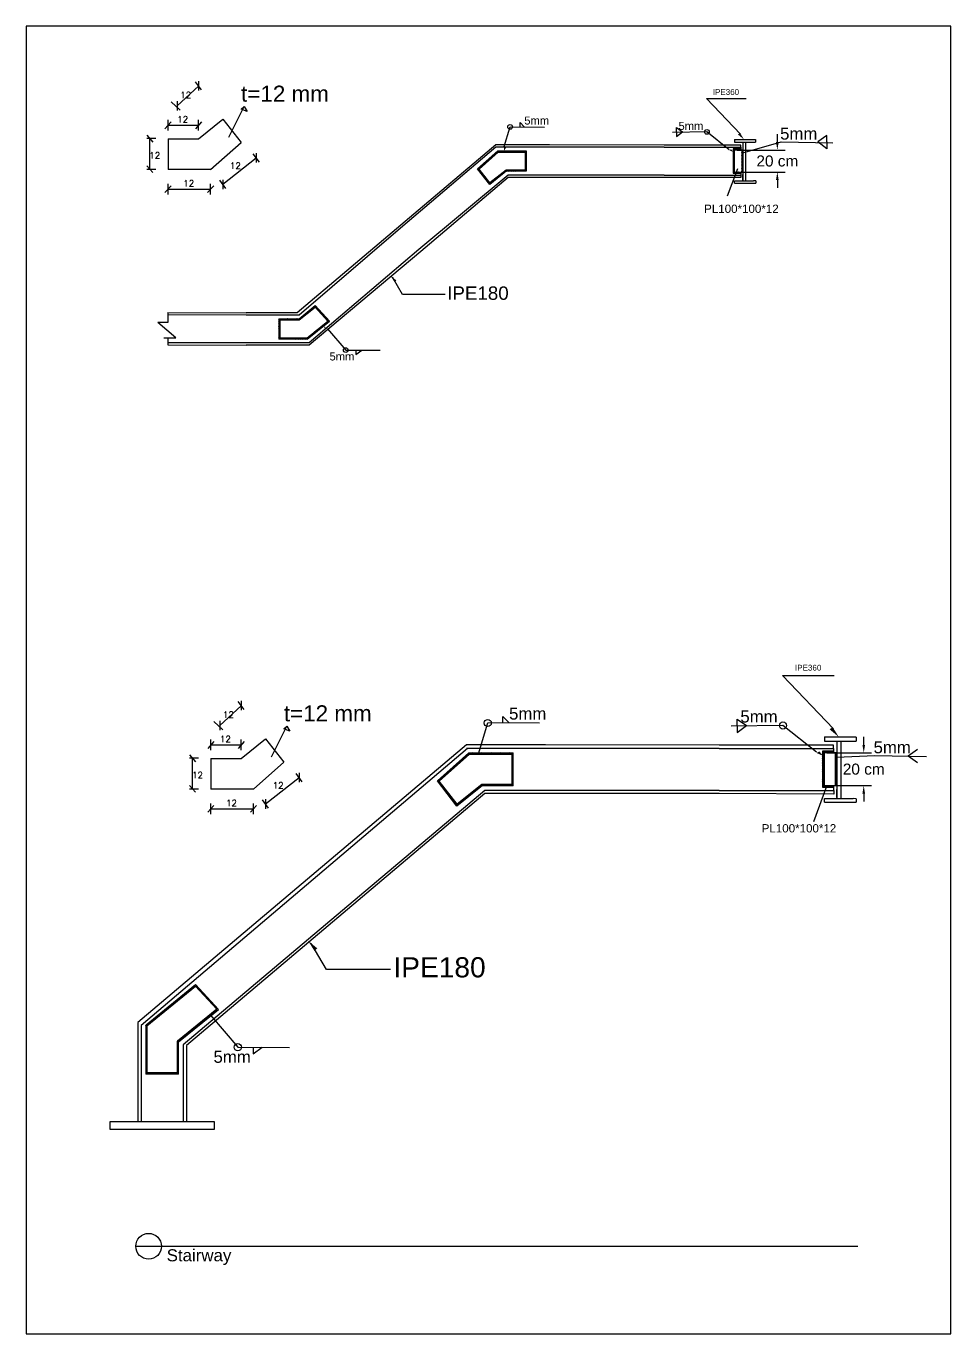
# Model space of a CAD drawing. Header units: metres. Extents: x 158 to 495, y 93 to 262.
# Drawn here: x 361.11 to 382.11, y 145.5 to 175.2 of the extents above; entities that cross this region are included whole.
import ezdxf
from ezdxf.enums import TextEntityAlignment as Align

# ---------------------------------------------------------------- set-up
doc = ezdxf.new("R2010")
doc.units = ezdxf.units.M
doc.header["$MEASUREMENT"] = 0
doc.styles.add('ROMANC', font='romanc', dxfattribs={"height": 0.1})
doc.styles.get("Standard").update_dxf_attribs({"font": 'arial.ttf'})
doc.dimstyles.get("Standard").update_dxf_attribs({"dimtxt": 0.18, "dimasz": 0.18, "dimexe": 0.18, "dimexo": 0.0625, "dimgap": 0.09, "dimtad": 0, "dimtih": 1, "dimtoh": 1, "dimdec": 4, "dimzin": 0, "dimdsep": 46, "dimtxsty": 'Standard', "dimcen": 0.09, "dimadec": 0, "dimazin": 0, "dimtfac": 1, "dimtdec": 4, "dimtofl": 0, "dimtmove": 0, "dimatfit": 3, "dimfxl": 1, "dimtolj": 1, "dimtzin": 0, "dimarcsym": 0})
pattern_1 = [(45, (113.962227, 83.890114), (-0.00883883476, 0.00883883476), []), (135, (113.962227, 83.890114), (-0.0265165043, 0.00883883476), [0.03125, -0.01875])]

# ---------------------------------------------------------------- blocks, each defined once
blk = doc.blocks.new('*D121')
at = {"color": 0, "lineweight": -2, "transparency": 16777216}
for p, q in [((380.134, 158.876), (380.133, 159.056)), ((379.295, 158.696), (380.314, 158.696)), ((379.295, 157.95), (380.314, 157.95)), ((380.134, 157.77), (380.134, 157.59))]:
    blk.add_line(p, q, dxfattribs=at)
at = {"color": 0, "transparency": 16777216}
for points in [[(380.164, 158.876), (380.104, 158.876), (380.134, 158.696)], [(380.164, 157.77), (380.104, 157.77), (380.134, 157.95)]]:
    blk.add_solid(points, dxfattribs=at)
at = {"layer": 'Defpoints', "color": 0, "transparency": 16777216}
for p in [(379.232, 158.696), (379.232, 157.95), (380.134, 157.95)]:
    blk.add_point(p, dxfattribs=at)
at = {"color": 0, "transparency": 16777216, "insert": (380.134, 158.323), "char_height": 0.18, "attachment_point": 5}
blk.add_mtext('\\A1;{\\H1.38889x;20 cm}', dxfattribs=at)
blk = doc.blocks.new('*D124')
at = {"color": 0, "lineweight": -2, "transparency": 16777216}
for p, q in [((378.172, 172.564), (378.172, 172.744)), ((377.256, 172.384), (378.352, 172.384)), ((377.256, 171.886), (378.352, 171.886)), ((378.172, 171.706), (378.172, 171.526))]:
    blk.add_line(p, q, dxfattribs=at)
at = {"color": 0, "transparency": 16777216}
for points in [[(378.202, 172.564), (378.142, 172.564), (378.172, 172.384)], [(378.202, 171.706), (378.142, 171.706), (378.172, 171.886)]]:
    blk.add_solid(points, dxfattribs=at)
at = {"layer": 'Defpoints', "color": 0, "transparency": 16777216}
for p in [(377.194, 172.384), (377.194, 171.886), (378.172, 171.886)]:
    blk.add_point(p, dxfattribs=at)
at = {"color": 0, "transparency": 16777216, "insert": (378.172, 172.135), "char_height": 0.18, "attachment_point": 5}
blk.add_mtext('\\A1;{\\H1.38889x;20 cm}', dxfattribs=at)

msp = doc.modelspace()

# ---------------------------------------------------------------- hatches: boundary and pattern name
h = msp.add_hatch()
h.set_pattern_fill('ANSI38', color=256, scale=0.1)
h.set_pattern_definition(pattern_1)
h.paths.add_polyline_path([(372.47116, 172.36427), (371.82604, 172.36427), (371.49335, 172.06902), (371.51391, 172.05517), (371.83515, 172.34027), (372.44716, 172.34027), (372.44716, 171.92747), (372.01036, 171.92747), (371.64567, 171.63774), (371.39809, 171.95238), (371.51391, 172.05517), (371.49335, 172.06902), (371.36524, 171.95531), (371.64172, 171.60395), (372.01036, 171.90347), (372.47116, 171.90347)])
h = msp.add_hatch()
h.set_pattern_fill('ANSI38', color=256, scale=0.1)
h.set_pattern_definition(pattern_1)
h.paths.add_polyline_path([(377.19381, 172.38363), (377.33955, 172.38363), (377.33955, 172.38603), (377.33953, 172.41003), (377.19381, 172.41003), (377.16981, 172.41003), (377.17132, 171.88619), (377.17132, 171.86219), (377.22686, 171.86219), (377.23575, 171.88619), (377.1939, 171.88619)])
h.paths.add_polyline_path([(377.3398, 171.88619), (377.23575, 171.88619), (377.22686, 171.86219), (377.33981, 171.86219)])
h = msp.add_hatch()
h.set_pattern_fill('ANSI38', color=256, scale=0.1)
h.set_pattern_definition(pattern_1)
h.paths.add_polyline_path([(377.38607, 172.38363), (377.36218, 172.38363), (377.36218, 171.88619), (377.38607, 171.88619)])
at = {"transparency": 33554687}
h = msp.add_hatch(dxfattribs=at)
h.set_pattern_fill('ANSI38', color=256, scale=0.1)
h.set_pattern_definition(pattern_1)
h.paths.add_polyline_path([(368.0014, 168.49931), (367.67884, 168.85067), (367.3102, 168.55115), (366.8494, 168.55115), (366.8494, 168.09035), (367.18047, 168.09035), (367.18536, 168.11435), (366.8734, 168.11435), (366.8734, 168.52715), (367.3102, 168.52715), (367.67627, 168.81798), (367.96642, 168.50193), (367.48605, 168.11435), (367.18536, 168.11435), (367.18047, 168.09035), (367.49452, 168.09035)])
h = msp.add_hatch()
h.set_pattern_fill('ANSI38', color=256, scale=0.1)
h.set_pattern_definition(pattern_1)
h.paths.add_polyline_path([(372.17535, 158.69372), (371.16691, 158.69372), (370.65887, 158.23917), (370.68164, 158.22383), (371.18067, 158.66672), (372.14835, 158.66672), (372.14835, 157.97552), (371.45715, 157.97552), (370.90419, 157.52624), (370.48947, 158.05328), (370.68164, 158.22383), (370.65887, 158.23917), (370.45356, 158.05548), (370.89686, 157.48549), (371.46674, 157.94852), (372.17474, 157.94852)])
h = msp.add_hatch()
h.set_pattern_fill('ANSI38', color=256, scale=0.1)
h.set_pattern_definition(pattern_1)
h.paths.add_polyline_path([(379.45088, 158.73176), (379.23058, 158.73176), (379.19458, 158.73176), (379.19859, 157.9496), (379.19859, 157.9136), (379.2819, 157.9136), (379.29523, 157.9496), (379.23247, 157.9496), (379.23232, 158.69576), (379.45088, 158.69576)])
h = msp.add_hatch()
h.set_pattern_fill('ANSI38', color=256, scale=0.1)
h.set_pattern_definition(pattern_1)
h.paths.add_polyline_path([(379.52071, 158.69576), (379.48471, 158.69576), (379.48471, 157.9496), (379.52071, 157.9496)])
h = msp.add_hatch()
h.set_pattern_fill('ANSI38', color=256, scale=0.1)
h.set_pattern_definition(pattern_1)
h.paths.add_polyline_path([(379.45088, 157.9496), (379.29523, 157.9496), (379.2819, 157.9136), (379.43983, 157.9136), (379.45088, 157.9136)])
h = msp.add_hatch()
h.set_pattern_fill('ANSI38', color=256, scale=0.1)
h.set_pattern_definition(pattern_1)
h.paths.add_polyline_path([(364.9608, 153.43523), (363.83736, 152.51907), (363.82739, 152.49811), (363.82739, 151.39973), (364.57259, 151.39983), (364.57259, 152.13175), (365.48307, 152.86634)])
h.paths.add_polyline_path([(364.95987, 153.39632), (365.44371, 152.86928), (364.54559, 152.14466), (364.54559, 151.42673), (363.85439, 151.42673), (363.85439, 152.49811)], flags=16)

# ---------------------------------------------------------------- linework, layer by layer
for p, q in [((361.11229, 175.19882), (361.11229, 145.49882)), ((382.11229, 175.19882), (361.11229, 175.19882)), ((382.11229, 145.49882), (382.11229, 175.19882)), ((364.54167, 173.38807), (365.02551, 173.83735)), ((365.09463, 173.75095), (364.95639, 173.93239)), ((365.02551, 173.94967), (365.02551, 173.73367)), ((364.61079, 173.29303), (364.40343, 173.48311)), ((364.54167, 173.49175), (364.54167, 173.28439)), ((377.33546, 172.74639), (376.56465, 173.55298)), ((376.56465, 173.55298), (377.46693, 173.55298)), ((365.71671, 172.67959), (366.06231, 173.37079)), ((365.99319, 173.31031), (366.06231, 173.37079)), ((366.13143, 173.25847), (365.99319, 173.31031)), ((366.06231, 173.37079), (366.13143, 173.25847)), ((364.40343, 173.02519), (364.26519, 172.86967)), ((364.33431, 172.82647), (364.33431, 173.06839)), ((364.33431, 172.94743), (365.02551, 172.94743)), ((365.09463, 173.02519), (364.95639, 172.86967)), ((365.02551, 172.63639), (365.57847, 173.08567)), ((365.02551, 172.82647), (365.02551, 173.06839)), ((365.57847, 173.08567), (365.99319, 172.55863)), ((371.96428, 172.44491), (372.10252, 172.91147)), ((372.10252, 172.91147), (372.88588, 172.90571)), ((372.33292, 172.91147), (372.33292, 173.00939)), ((372.33292, 173.00939), (372.42508, 172.91147)), ((375.88108, 172.89419), (376.01932, 172.79627)), ((375.88108, 172.79627), (375.88108, 172.89419)), ((363.85047, 172.72279), (363.98871, 172.56727)), ((364.05783, 172.64503), (363.85047, 172.64503)), ((363.91959, 171.94519), (363.91959, 172.64503)), ((364.33431, 172.63639), (364.33431, 171.94519)), ((364.33431, 172.63639), (365.02551, 172.63639)), ((365.30199, 171.94519), (365.99319, 172.55863)), ((376.57228, 172.79627), (375.78892, 172.78475)), ((375.88108, 172.79627), (375.88108, 172.69259)), ((375.88108, 172.69259), (376.01932, 172.79627)), ((377.07916, 172.39307), (376.57228, 172.79627)), ((377.20087, 172.62296), (377.633, 172.62296)), ((377.38476, 172.31999), (378.26074, 172.56875)), ((377.38607, 172.56122), (377.38607, 171.68924)), ((377.4478, 172.56122), (377.4478, 171.68924)), ((378.26074, 172.56875), (379.43578, 172.55147)), ((379.29754, 172.71563), (379.09018, 172.56875)), ((379.29754, 172.41323), (379.09018, 172.56875)), ((379.29754, 172.56875), (379.29754, 172.71563)), ((379.29754, 172.56875), (379.29754, 172.41323)), ((366.40791, 172.10935), (366.26967, 172.29943)), ((366.33879, 172.31671), (366.33879, 172.10071)), ((371.77996, 172.50251), (367.26412, 168.68939)), ((371.77996, 172.45067), (369.6142, 170.60747)), ((371.82604, 172.36427), (371.36524, 171.95531)), ((371.83515, 172.34027), (371.39809, 171.95238)), ((372.99645, 172.50251), (371.77996, 172.50251)), ((372.97804, 172.45067), (371.77996, 172.45067)), ((371.82604, 172.36427), (372.47116, 172.36427)), ((371.83515, 172.34027), (372.44716, 172.34027)), ((372.44716, 172.34027), (372.44716, 171.92747)), ((372.47116, 172.36427), (372.47116, 171.90347)), ((375.6046, 172.49675), (372.97804, 172.50251)), ((373.43884, 172.45067), (372.97804, 172.45067)), ((375.6046, 172.45067), (373.43884, 172.45067)), ((377.33951, 172.49675), (375.6046, 172.49675)), ((375.6046, 172.45067), (377.33951, 172.45067)), ((377.19381, 172.41003), (377.16981, 172.41003)), ((377.16981, 172.41003), (377.17132, 171.88619)), ((377.33955, 172.41003), (377.19381, 172.41003)), ((377.33951, 172.45067), (377.33951, 172.49675)), ((377.33951, 172.45067), (377.33955, 172.38363)), ((377.33955, 172.38603), (377.33955, 172.41003)), ((377.33955, 172.38363), (377.33955, 172.38603)), ((363.85047, 172.02295), (363.98871, 171.87607)), ((365.57847, 171.60823), (366.33879, 172.20439)), ((364.05783, 171.94519), (363.85047, 171.94519)), ((365.30199, 171.94519), (364.33431, 171.94519)), ((365.64759, 171.51319), (365.50935, 171.70327)), ((365.57847, 171.71191), (365.57847, 171.49591)), ((372.05644, 171.81131), (370.02892, 170.12363)), ((372.05644, 171.76523), (370.075, 170.08331)), ((371.64172, 171.60395), (371.36524, 171.95531)), ((371.64567, 171.63774), (371.39809, 171.95238)), ((372.01036, 171.90347), (371.64172, 171.60395)), ((372.01036, 171.92747), (371.64567, 171.63774)), ((372.44716, 171.92747), (372.01036, 171.92747)), ((372.47116, 171.90347), (372.01036, 171.90347)), ((373.02291, 171.81131), (372.05644, 171.81131)), ((372.97804, 171.76523), (372.05644, 171.76523)), ((375.6046, 171.81131), (372.97804, 171.81131)), ((375.6046, 171.76523), (372.97804, 171.76523)), ((375.6046, 171.81131), (377.33984, 171.81131)), ((377.33951, 171.75947), (375.6046, 171.76523)), ((377.26348, 171.96107), (377.03308, 171.33899)), ((377.17132, 171.88619), (377.17132, 171.86219)), ((377.17132, 171.86219), (377.33981, 171.86219)), ((377.2626, 171.68924), (377.633, 171.68924)), ((377.3398, 171.88619), (377.33984, 171.81131)), ((377.33984, 171.81131), (377.33984, 171.75947)), ((377.38607, 171.70468), (377.38607, 171.82814)), ((364.40343, 171.57367), (364.26519, 171.41815)), ((364.33431, 171.37495), (364.33431, 171.61687)), ((364.33431, 171.49591), (365.30199, 171.49591)), ((365.37111, 171.57367), (365.23287, 171.41815)), ((365.30199, 171.37495), (365.30199, 171.61687)), ((371.62688, 171.62281), (371.62659, 171.62258)), ((371.66058, 171.6188), (371.66035, 171.61909)), ((377.20087, 171.63523), (377.68034, 171.63523)), ((369.6142, 170.60747), (367.3102, 168.63755)), ((370.02892, 170.12363), (367.5406, 168.00395)), ((370.075, 170.08331), (367.5406, 167.95211)), ((369.66028, 169.10411), (369.42988, 169.49579)), ((370.62796, 169.10411), (369.66028, 169.10411)), ((367.3102, 168.55115), (367.67884, 168.85067)), ((367.3102, 168.52715), (367.67627, 168.81798)), ((367.67627, 168.81798), (367.96642, 168.50193)), ((367.67884, 168.85067), (368.0014, 168.49931)), ((364.51497, 168.12203), (364.10025, 168.46763)), ((364.33065, 168.46763), (364.10025, 168.46763)), ((364.33141, 168.695), (364.33065, 168.46763)), ((366.11212, 168.63755), (364.33065, 168.64331)), ((364.33141, 168.695), (366.11212, 168.68939)), ((367.26412, 168.68939), (366.11212, 168.68939)), ((367.3102, 168.63755), (366.11212, 168.63755)), ((366.8494, 168.55115), (367.3102, 168.55115)), ((366.8494, 168.55115), (366.8494, 168.09035)), ((366.8734, 168.52715), (367.3102, 168.52715)), ((366.8734, 168.52715), (366.8734, 168.11435)), ((367.48605, 168.11435), (367.96642, 168.50193)), ((367.49452, 168.09035), (368.0014, 168.49931)), ((367.98268, 168.48421), (367.98372, 168.48308)), ((367.98514, 168.51703), (367.98633, 168.51799)), ((364.23849, 168.12203), (364.51497, 168.12203)), ((364.33065, 168.12203), (364.33065, 167.95787)), ((367.48605, 168.11435), (366.8734, 168.11435)), ((367.95532, 168.32651), (368.37004, 167.84267)), ((366.11212, 168.00395), (364.33065, 168.00395)), ((364.33065, 167.97446), (364.33065, 167.95787)), ((364.33065, 167.95787), (366.11212, 167.95211)), ((367.5406, 168.00395), (366.11212, 168.00395)), ((367.5406, 167.95211), (366.11212, 167.95211)), ((367.49452, 168.09035), (366.8494, 168.09035)), ((368.37004, 167.84267), (369.1534, 167.83691)), ((368.60044, 167.74475), (368.73868, 167.84267)), ((368.60044, 167.84267), (368.60044, 167.74475)), ((379.4448, 159.23989), (378.28859, 160.44978)), ((378.28859, 160.44978), (379.46114, 160.44978)), ((366.06579, 159.6776), (365.92755, 159.85904)), ((365.99667, 159.87632), (365.99667, 159.66032)), ((365.51283, 159.31472), (365.99667, 159.764)), ((371.94099, 159.37232), (371.94099, 159.5192)), ((371.94099, 159.5192), (372.07923, 159.37232)), ((365.58195, 159.21968), (365.37459, 159.40976)), ((365.51283, 159.4184), (365.51283, 159.21104)), ((366.68787, 158.60624), (367.03347, 159.29744)), ((366.96435, 159.23696), (367.03347, 159.29744)), ((367.10259, 159.18512), (366.96435, 159.23696)), ((367.03347, 159.29744), (367.10259, 159.18512)), ((371.38803, 158.67248), (371.59539, 159.37232)), ((371.59539, 159.38095), (372.77043, 159.37231)), ((378.30003, 159.31472), (377.12499, 159.29744)), ((377.26323, 159.4616), (377.47059, 159.31472)), ((377.26323, 159.31472), (377.26323, 159.4616)), ((377.26323, 159.31472), (377.26323, 159.1592)), ((377.26323, 159.1592), (377.47059, 159.31472)), ((379.06035, 158.70992), (378.30003, 159.31472)), ((365.37459, 158.95184), (365.23635, 158.79632)), ((365.30547, 158.75312), (365.30547, 158.99504)), ((366.06579, 158.95184), (365.92755, 158.79632)), ((365.99667, 158.56304), (366.54963, 159.01232)), ((365.99667, 158.75312), (365.99667, 158.99504)), ((366.54963, 159.01232), (366.96435, 158.48528)), ((379.24291, 159.05475), (379.89111, 159.05475)), ((379.52071, 158.96215), (379.52071, 157.65418)), ((379.61331, 158.96215), (379.61331, 157.65418)), ((371.11155, 158.87408), (363.64703, 152.57289)), ((371.13747, 158.79632), (363.72479, 152.49892)), ((364.82163, 158.64944), (364.95987, 158.49392)), ((365.30547, 158.87408), (365.99667, 158.87408)), ((371.16691, 158.69372), (370.45356, 158.05548)), ((371.18067, 158.66672), (370.48947, 158.05328)), ((372.90867, 158.87408), (371.11155, 158.87408)), ((372.90867, 158.79632), (371.11155, 158.79632)), ((371.16691, 158.69372), (372.17535, 158.69372)), ((371.18067, 158.66672), (372.14835, 158.66672)), ((372.14835, 157.97552), (372.14835, 158.66672)), ((372.17474, 157.94852), (372.17535, 158.69372)), ((376.84851, 158.86544), (372.90867, 158.87408)), ((373.59987, 158.79632), (372.90867, 158.79632)), ((376.84851, 158.79632), (373.59987, 158.79632)), ((379.45088, 158.86544), (376.84851, 158.86544)), ((376.84851, 158.79632), (379.45088, 158.79632)), ((379.23058, 158.73176), (379.19458, 158.73176)), ((379.19458, 158.73176), (379.19859, 157.9496)), ((379.45088, 158.73176), (379.23058, 158.73176)), ((379.45088, 158.79632), (379.45088, 158.86544)), ((379.45088, 158.79632), (379.45088, 158.69576)), ((379.45088, 158.69576), (379.45088, 158.73176)), ((379.52071, 158.69576), (379.48471, 158.69576)), ((379.48471, 158.69576), (379.48471, 157.9496)), ((379.5175, 158.59837), (380.38327, 158.63216)), ((380.38327, 158.63216), (381.55831, 158.61488)), ((381.35136, 158.76785), (381.144, 158.62097)), ((381.35136, 158.46545), (381.144, 158.62097)), ((365.02899, 158.57168), (364.82163, 158.57168)), ((364.89075, 157.87184), (364.89075, 158.57168)), ((365.30547, 158.56304), (365.30547, 157.87184)), ((365.30547, 158.56304), (365.99667, 158.56304)), ((366.27315, 157.87184), (366.96435, 158.48528)), ((366.54963, 157.53488), (367.30995, 158.13104)), ((367.37907, 158.036), (367.24083, 158.22608)), ((367.30995, 158.24336), (367.30995, 158.02736)), ((370.89686, 157.48549), (370.45356, 158.05548)), ((370.90419, 157.52624), (370.48947, 158.05328)), ((371.52627, 157.83728), (364.67519, 152.06095)), ((371.52627, 157.76816), (364.75251, 152.04848)), ((364.82163, 157.9496), (364.95987, 157.80272)), ((365.02899, 157.87184), (364.82163, 157.87184)), ((366.27315, 157.87184), (365.30547, 157.87184)), ((371.47418, 157.95457), (370.89686, 157.48549)), ((371.45715, 157.97552), (370.90419, 157.52624)), ((372.14835, 157.97552), (371.45715, 157.97552)), ((372.17474, 157.94852), (371.45715, 157.94852)), ((372.90867, 157.83728), (371.52627, 157.83728)), ((372.90867, 157.76816), (371.52627, 157.76816)), ((376.84851, 157.83728), (372.90867, 157.83728)), ((376.84851, 157.76816), (372.90867, 157.76816)), ((376.84851, 157.83728), (379.45137, 157.83728)), ((379.45088, 157.75952), (376.84851, 157.76816)), ((379.29523, 157.9496), (378.99123, 157.1288)), ((379.19859, 157.9496), (379.19859, 157.9136)), ((379.19859, 157.9136), (379.43983, 157.9136)), ((379.43983, 157.9136), (379.45088, 157.9136)), ((379.45088, 157.9496), (379.45088, 157.83728)), ((379.45137, 157.83728), (379.45137, 157.75952)), ((379.52071, 157.67733), (379.52071, 157.86252)), ((365.37459, 157.50032), (365.23635, 157.3448)), ((365.30547, 157.3016), (365.30547, 157.54352)), ((365.30547, 157.42256), (366.27315, 157.42256)), ((366.34227, 157.50032), (366.20403, 157.3448)), ((366.27315, 157.3016), (366.27315, 157.54352)), ((366.61875, 157.43984), (366.48051, 157.62992)), ((366.54963, 157.63856), (366.54963, 157.42256)), ((379.24291, 157.57315), (379.96213, 157.57315)), ((379.33551, 157.65418), (379.89111, 157.65418)), ((367.93203, 153.77648), (367.58643, 154.364)), ((369.38355, 153.77648), (367.93203, 153.77648)), ((363.83736, 152.51907), (364.9608, 153.43523)), ((363.85439, 152.49811), (364.95987, 153.39632)), ((364.95987, 153.39632), (365.44371, 152.86928)), ((364.95987, 153.39632), (365.44371, 152.86928)), ((364.9608, 153.43523), (365.48307, 152.86634)), ((365.48307, 152.86634), (364.9608, 153.43523)), ((364.54559, 152.14466), (365.44371, 152.86928)), ((365.44371, 152.86928), (364.54559, 152.14466)), ((364.57259, 152.13175), (365.48307, 152.86634)), ((364.57259, 152.13175), (365.48307, 152.86634)), ((365.29768, 152.73419), (365.91976, 152.00843)), ((363.64703, 152.57289), (363.64703, 150.32081)), ((363.72479, 152.49892), (363.72479, 150.32081)), ((363.82739, 152.49811), (363.83736, 152.51907)), ((363.82739, 152.49811), (363.82739, 151.39973)), ((363.85439, 152.49811), (363.85439, 151.42673)), ((364.54559, 151.42673), (364.54559, 152.14466)), ((364.57259, 151.39983), (364.57259, 152.13175)), ((364.67519, 152.06095), (364.67519, 150.32081)), ((364.75295, 152.04881), (364.75295, 150.32081)), ((365.91976, 152.00843), (367.0948, 151.99979)), ((366.26536, 151.86155), (366.47272, 152.00843)), ((366.26536, 152.00843), (366.26536, 151.86155)), ((364.57259, 151.39983), (363.82739, 151.39973)), ((364.54559, 151.42673), (363.85439, 151.42673)), ((363.01703, 150.14081), (363.01703, 150.32081)), ((363.01703, 150.32081), (363.64703, 150.32081)), ((363.64703, 150.32081), (364.75295, 150.32081)), ((364.75295, 150.32081), (365.38295, 150.32081)), ((365.38295, 150.32081), (365.38295, 150.14081)), ((363.64703, 150.14081), (363.01703, 150.14081)), ((365.38295, 150.14081), (363.64703, 150.14081)), ((363.60126, 147.48782), (364.18648, 147.48782)), ((364.18648, 147.48782), (380.00146, 147.48782)), ((361.11229, 145.49882), (382.11229, 145.49882))]:
    msp.add_line(p, q)
at = {"linetype": 'Continuous'}
for p, q in [((377.20087, 172.62296), (377.20087, 172.56122)), ((377.20087, 172.56122), (377.56784, 172.56122)), ((377.56784, 172.56122), (377.67967, 172.56122)), ((377.633, 172.62296), (377.67967, 172.62296)), ((377.67967, 172.62123), (377.67967, 172.56122)), ((377.38607, 172.38363), (377.19381, 172.38363)), ((377.19381, 172.38363), (377.1939, 171.88619)), ((377.36218, 172.38363), (377.36218, 171.88619)), ((377.1939, 171.88619), (377.38607, 171.88619)), ((377.20087, 171.63523), (377.20087, 171.68904)), ((377.20087, 171.68904), (377.2626, 171.68904)), ((377.68034, 171.68888), (377.633, 171.68924)), ((377.68034, 171.68888), (377.68034, 171.63523)), ((379.24291, 159.05475), (379.24291, 158.96215)), ((379.24291, 158.96215), (379.79337, 158.96215)), ((379.79337, 158.96215), (379.96112, 158.96215)), ((379.89111, 159.05475), (379.96112, 159.05475)), ((379.96112, 159.05215), (379.96112, 158.96215)), ((379.52071, 158.69576), (379.23232, 158.69576)), ((379.23232, 158.69576), (379.23247, 157.9496)), ((379.23247, 157.9496), (379.52071, 157.9496)), ((379.24291, 157.57315), (379.24291, 157.65388)), ((379.24291, 157.65388), (379.33551, 157.65388)), ((379.96213, 157.65363), (379.89111, 157.65418)), ((379.96213, 157.65363), (379.96213, 157.57315))]:
    msp.add_line(p, q, dxfattribs=at)
for centre, radius in [((372.10252, 172.91147), 0.05393), ((376.57228, 172.79627), 0.05393), ((368.37004, 167.84267), 0.05393), ((371.59539, 159.37232), 0.0809), ((378.30003, 159.31472), 0.0809), ((365.91976, 152.00843), 0.0809), ((363.89387, 147.48782), 0.29261)]:
    msp.add_circle(centre, radius)
for centre, radius in [((377.17132, 172.38155), 0.02258), ((377.17132, 172.34699), 0.02258), ((377.17132, 172.32971), 0.02258), ((377.17132, 172.30667), 0.02258), ((377.17132, 172.28363), 0.02258), ((377.17132, 172.26635), 0.02258), ((377.17132, 172.24331), 0.02258), ((377.17132, 172.22027), 0.02258), ((377.17132, 172.20299), 0.02258), ((377.17132, 172.17995), 0.02258), ((377.17132, 172.15691), 0.02258), ((377.17132, 172.13963), 0.02258), ((377.17132, 172.11659), 0.02258), ((377.17132, 172.09355), 0.02258), ((377.17132, 172.07627), 0.02258), ((377.17132, 172.05323), 0.02258), ((377.17132, 172.03019), 0.02258), ((377.17132, 172.01291), 0.02258), ((377.17132, 171.98987), 0.02258), ((377.17132, 171.96683), 0.02258), ((377.17132, 171.94955), 0.02258), ((377.17132, 171.92651), 0.02258), ((377.17132, 171.90347), 0.02258), ((377.17132, 171.88619), 0.02258), ((377.17132, 171.88619), 0.02258), ((377.2174, 171.88619), 0.02258), ((377.2174, 171.88619), 0.02258), ((377.26348, 171.88619), 0.02258), ((377.26348, 171.88619), 0.02258), ((377.30956, 171.88619), 0.02258), ((377.30956, 171.88619), 0.02258), ((377.35564, 171.88619), 0.02258), ((377.35564, 171.88619), 0.02258), ((367.86316, 168.35531), 0.02258), ((367.49452, 167.95211), 0.0003), ((367.49452, 167.95211), 0.0003), ((367.5406, 168.00395), 0.0003), ((367.5406, 168.00395), 0.0003), ((367.5406, 167.95211), 0.0003), ((379.19859, 158.69264), 0.03387), ((379.19859, 158.6408), 0.03387), ((379.19859, 158.61488), 0.03387), ((379.19859, 158.58032), 0.03387), ((379.19859, 158.54576), 0.03387), ((379.19859, 158.51984), 0.03387), ((379.19859, 158.48528), 0.03387), ((379.19859, 158.45072), 0.03387), ((379.19859, 158.4248), 0.03387), ((379.19859, 158.39024), 0.03387), ((379.19859, 158.35568), 0.03387), ((379.19859, 158.32976), 0.03387), ((379.19859, 158.2952), 0.03387), ((379.19859, 158.26064), 0.03387), ((379.19859, 158.23472), 0.03387), ((379.19859, 158.20016), 0.03387), ((379.19859, 158.1656), 0.03387), ((379.19859, 158.13968), 0.03387), ((379.19859, 158.10512), 0.03387), ((379.19859, 158.07056), 0.03387), ((379.19859, 158.04464), 0.03387), ((379.19859, 158.01008), 0.03387), ((379.19859, 157.97552), 0.03387), ((379.19859, 157.9496), 0.03387), ((379.19859, 157.9496), 0.03387), ((379.26771, 157.9496), 0.03387), ((379.26771, 157.9496), 0.03387), ((379.33683, 157.9496), 0.03387), ((379.33683, 157.9496), 0.03387), ((379.40595, 157.9496), 0.03387), ((379.40595, 157.9496), 0.03387), ((379.47507, 157.9496), 0.03387), ((379.47507, 157.9496), 0.03387)]:
    msp.add_arc(centre, radius, 0, 0)
for points in [[(377.32477, 172.77272), (377.27869, 172.73816), (377.41693, 172.62296)], [(371.96428, 172.44491), (372.01036, 172.43915), (371.96428, 172.36427)], [(377.07916, 172.38155), (377.12524, 172.40459), (377.17132, 172.34123)], [(369.47596, 169.38635), (369.52204, 169.42091), (369.3838, 169.53611)], [(367.90924, 168.31499), (367.95532, 168.33227), (367.86316, 168.38411)], [(379.42877, 159.27939), (379.35965, 159.22755), (379.56701, 159.05475)], [(379.06035, 158.69264), (379.12947, 158.7272), (379.19859, 158.63216)], [(367.65555, 154.19984), (367.72467, 154.25168), (367.51731, 154.42448)]]:
    msp.add_solid(points)

# ---------------------------------------------------------------- texts
for s, height, p in [('t=12 mm', 0.364425, (365.99319, 173.48311)), ('5mm', 0.181715, (372.42508, 172.96331)), ('5mm', 0.181715, (375.92716, 172.84235)), ('5mm', 0.272572, (378.23457, 172.62145)), ('PL100*100*12', 0.188006, (376.50881, 170.95705)), ('IPE180', 0.304874, (370.67404, 168.98315)), ('5mm', 0.181715, (368.0014, 167.60651)), ('t=12 mm', 0.364425, (366.96435, 159.40976)), ('5mm', 0.272572, (372.07923, 159.45008)), ('5mm', 0.272572, (377.33235, 159.38384)), ('5mm', 0.272572, (380.35711, 158.68486)), ('PL100*100*12', 0.188006, (377.81619, 156.88688)), ('IPE180', 0.457312, (369.45267, 153.59504)), ('5mm', 0.272572, (365.3668, 151.65419))]:
    msp.add_text(s, height=height).set_placement(p)
for p in [(377.00502, 173.70274), (378.87184, 160.62877)]:
    msp.add_text('IPE360', height=0.130637).set_placement(p, align=Align.MIDDLE)
at = {"style": 'ROMANC'}
for p in [(364.61079, 173.56087), (364.54167, 173.00791), (363.90862, 172.1898), (365.73932, 171.9547), (364.67991, 171.55639), (365.58195, 159.48752), (365.51283, 158.93456), (364.87978, 158.11645), (366.71048, 157.88134), (365.65107, 157.48304)]:
    msp.add_text('12', height=0.145214, dxfattribs=at).set_placement(p)
msp.add_text('Stairway', height=0.27432).set_placement((364.30353, 147.41984), align=Align.TOP_LEFT)

# ---------------------------------------------------------------- dimensions: what is measured, and where the dimension line sits
for base, p1, p2, angle, picture, middle in [((378.17221, 171.88638), (377.19381, 172.38363), (377.1939, 171.88619), 270.011057, '*D124', (378.17216, 172.1351)), ((380.13371, 157.94977), (379.23232, 158.69576), (379.23247, 157.9496), 270.011019, '*D121', (380.13363, 158.32285))]:
    dim = msp.add_linear_dim(base=base, p1=p1, p2=p2, angle=angle, text='{\\H1.38889x;20 cm}', dimstyle='Standard')
    dim.commit()
    dim.dimension.update_dxf_attribs({"geometry": picture, "text_midpoint": middle, "dimtype": 161})

doc.saveas('drawing.dxf')
